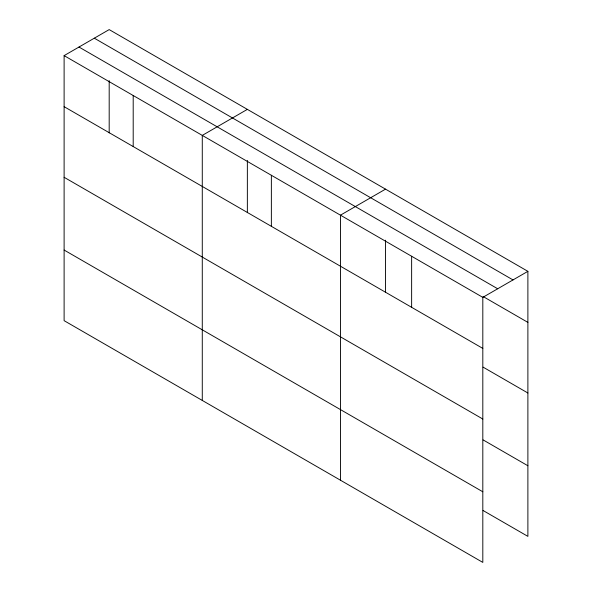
<?xml version="1.0" encoding="UTF-8"?>
<svg xmlns="http://www.w3.org/2000/svg" width="592" height="592" viewBox="0 0 592 592"><rect width="100%" height="100%" fill="white"/><g stroke="black" fill="none" stroke-linecap="round" stroke-linejoin="round"><path stroke-width="0.89" d="M64.114 55.626L482.813 297.362L482.813 562.4L64.114 320.664L64.114 55.626L109.187 29.6L527.886 271.336L527.886 536.374L483.102 510.519M247.36 109.372L202.279 135.398L202.279 400.436M385.533 189.144L340.452 215.17L340.452 480.208M482.813 297.362L527.886 271.336M94.313 38.191L513.012 279.927M78.988 47.034L497.687 288.77M483.102 296.525L527.886 322.381M64.114 106.671L482.813 348.407M483.102 367.144L527.886 392.999M64.114 177.289L482.813 419.025M483.102 439.9L527.886 465.756M64.114 250.046L482.813 491.782M411.632 256.262L411.632 307.307M385.533 240.189L385.533 292.47M271.365 175.284L271.365 226.329M247.36 160.417L247.36 212.691M133.2 95.512L133.2 146.557M109.187 80.645L109.187 132.919"/></g></svg>
